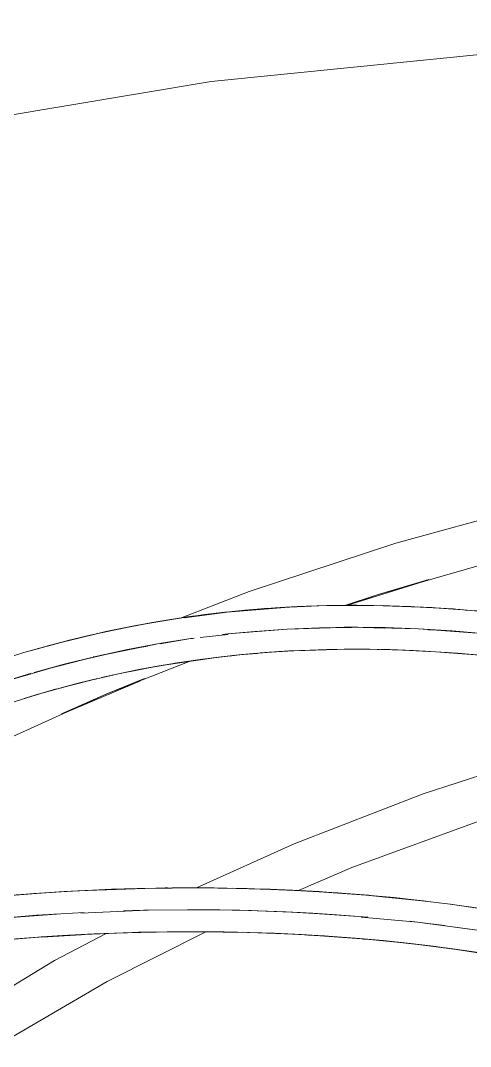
# Model space of a CAD drawing. Header units: inches. Extents: x -578 to 1873, y 397 to 1812.
# Drawn here: x 733.28 to 753.82, y 947.94 to 994.76 of the extents above; entities that cross this region are included whole.
import ezdxf

# ---------------------------------------------------------------- set-up
doc = ezdxf.new("R2010")
doc.units = ezdxf.units.IN
doc.header["$MEASUREMENT"] = 0
for name, color, linetype, lineweight in [('A-FLOR', 192, 'Continuous', 13), ('A-GENM', 13, 'Continuous', 9), ('A-WALL', 113, 'Continuous', 13)]:
    doc.layers.add(name, color=color, linetype=linetype, lineweight=lineweight)

# ---------------------------------------------------------------- blocks, each defined once
blk = doc.blocks.new('3D Cad File Example_dwg_AC_Bandstand Canopy - AC_Bandstand Canopy-1783121-_3D_-3560-Level 1')
at = {"layer": 'A-GENM'}
for p, q in [((-47.277, 65.714), (-40.37, 67.619)), ((-53.97, 63.514), (-47.277, 65.714)), ((-48.122, 63.361), (-41.632, 65.23)), ((-49.52, 62.883), (-46.003, 63.971)), ((-48.122, 63.361), (-45.771, 64.061)), ((-57.11, 62.304), (-53.97, 63.514)), ((-48.122, 63.361), (-49.596, 62.882)), ((-49.531, 62.883), (-48.122, 63.361)), ((-60.464, 58.842), (-56.706, 60.323)), ((-60.464, 58.842), (-58.751, 59.543)), ((-58.936, 59.444), (-62.3, 58.009)), ((-66.264, 56.211), (-60.464, 58.842)), ((-60.464, 58.842), (-62.533, 57.929)), ((-46.021, 54.276), (-39.897, 56.27)), ((-51.908, 52.004), (-46.021, 54.276)), ((-49.281, 50.915), (-43.276, 53.107)), ((-56.368, 49.99), (-51.908, 52.004)), ((-51.717, 49.867), (-49.281, 50.915)), ((-62.851, 46.676), (-60.499, 47.909)), ((-60.445, 45.721), (-55.94, 47.983)), ((-67.85, 43.649), (-62.851, 46.676)), ((-65.541, 42.751), (-60.445, 45.721))]:
    blk.add_line(p, q, dxfattribs=at)
blk = doc.blocks.new('3D Cad File Example_dwg_AC_Bandstand Canopy Rib Centerplane - AC_Bandstand Canopy Rib Centerplane-1775949-_3D_-3562-Level 1')
at = {"layer": 'A-GENM'}
for p, q in [((-165.646, -216.027), (-162.571, -215.789)), ((-163.677, -215.863), (-162.571, -215.789)), ((-162.571, -215.789), (-162.883, -215.809)), ((-162.571, -215.789), (-161.498, -215.736)), ((-158.622, -215.629), (-161.646, -215.759)), ((-159.7, -215.659), (-159.615, -215.655)), ((-158.622, -215.629), (-159.615, -215.655)), ((-159.615, -215.655), (-159.514, -215.654)), ((-158.792, -215.633), (-159.287, -215.648)), ((-158.792, -215.633), (-156.463, -215.608)), ((-158.581, -215.629), (-158.792, -215.633)), ((-158.792, -215.633), (-158.622, -215.629)), ((-156.463, -215.608), (-158.622, -215.629)), ((-156.783, -215.61), (-156.563, -215.608)), ((-156.563, -215.608), (-156.463, -215.608)), ((-156.563, -215.608), (-154.392, -215.633)), ((-156.563, -215.608), (-156.342, -215.61)), ((-156.463, -215.608), (-155.396, -215.615)), ((-155.396, -215.615), (-155.315, -215.618)), ((-154.392, -215.633), (-155.396, -215.615)), ((-154.392, -215.633), (-154.748, -215.626)), ((-152.294, -215.704), (-154.392, -215.633)), ((-151.637, -215.735), (-154.392, -215.633)), ((-153.872, -215.649), (-154.392, -215.633)), ((-151.063, -215.767), (-152.294, -215.704)), ((-149.967, -215.838), (-152.294, -215.704)), ((-152.294, -215.704), (-151.637, -215.735)), ((-151.637, -215.735), (-152.011, -215.719)), ((-149.967, -215.838), (-151.637, -215.735)), ((-151.637, -215.735), (-148.98, -215.913)), ((-151.637, -215.735), (-151.252, -215.758)), ((-151.063, -215.767), (-149.967, -215.838)), ((-149.967, -215.838), (-148.98, -215.913)), ((-163.677, -215.863), (-165.646, -216.027)), ((-148.98, -215.913), (-149.327, -215.888)), ((-148.552, -215.954), (-148.98, -215.913)), ((-146.29, -216.177), (-148.862, -215.951)), ((-146.29, -216.177), (-146.662, -216.135)), ((-146.605, -216.142), (-146.29, -216.177)), ((-145.044, -216.335), (-146.29, -216.177)), ((-146.29, -216.177), (-143.648, -216.522)), ((-146.29, -216.177), (-143.11, -216.603))]:
    blk.add_line(p, q, dxfattribs=at)
blk = doc.blocks.new('3D Cad File Example_dwg_AC_Bandstand Canopy Rib Centerplane - AC_Bandstand Canopy Rib Centerplane-1775950-_3D_-3563-Level 1')
at = {"layer": 'A-GENM'}
for p, q in [((-149.265, -202.715), (-152.239, -202.801)), ((-149.265, -202.715), (-150.758, -202.738)), ((-149.295, -202.735), (-150.168, -202.737)), ((-149.636, -202.72), (-149.265, -202.715)), ((-149.001, -202.716), (-149.265, -202.715)), ((-147.77, -202.751), (-149.265, -202.715)), ((-149.265, -202.715), (-147.76, -202.731)), ((-149.265, -202.715), (-146.241, -202.787)), ((-147.76, -202.731), (-148.213, -202.732)), ((-147.76, -202.731), (-147.132, -202.762)), ((-147.76, -202.731), (-146.241, -202.787)), ((-156.209, -203.187), (-154.932, -203.043)), ((-155.183, -203.052), (-154.942, -203.023)), ((-154.942, -203.023), (-152.239, -202.801)), ((-154.942, -203.023), (-153.71, -202.905)), ((-154.942, -203.023), (-154.578, -202.989)), ((-154.225, -202.963), (-153.71, -202.905)), ((-153.71, -202.905), (-152.239, -202.801)), ((-153.71, -202.905), (-152.976, -202.863)), ((-152.634, -202.829), (-152.239, -202.801)), ((-150.758, -202.738), (-152.239, -202.801)), ((-151.886, -202.786), (-152.239, -202.801)), ((-152.029, -202.81), (-150.758, -202.738)), ((-143.154, -203.013), (-146.241, -202.787)), ((-144.706, -202.881), (-146.241, -202.787)), ((-145.788, -202.828), (-144.706, -202.881)), ((-143.154, -203.013), (-144.914, -202.884)), ((-143.154, -203.013), (-144.706, -202.881)), ((-160.966, -204.045), (-158.078, -203.462)), ((-159.524, -203.732), (-158.078, -203.462)), ((-159.524, -203.732), (-158.6, -203.573)), ((-158.353, -203.514), (-158.078, -203.462)), ((-156.628, -203.235), (-158.078, -203.462)), ((-157.379, -203.354), (-158.078, -203.462)), ((-158.038, -203.477), (-156.628, -203.235)), ((-156.628, -203.235), (-156.481, -203.214)), ((-156.628, -203.235), (-156.552, -203.226)), ((-163.281, -204.652), (-160.966, -204.045)), ((-160.966, -204.045), (-162.407, -204.401)), ((-160.396, -203.935), (-161.976, -204.301)), ((-160.966, -204.045), (-161.085, -204.073)), ((-159.524, -203.732), (-160.966, -204.045)), ((-160.966, -204.045), (-160.58, -203.961)), ((-159.524, -203.732), (-160.069, -203.859)), ((-162.407, -204.401), (-163.872, -204.83)), ((-163.783, -204.783), (-162.407, -204.401)), ((-162.164, -204.345), (-162.407, -204.401)), ((-163.898, -204.816), (-165.291, -205.245)), ((-163.914, -204.842), (-165.291, -205.245))]:
    blk.add_line(p, q, dxfattribs=at)
blk = doc.blocks.new('3D Cad File Example_dwg-2744-Level 1')
at = {"layer": 'A-FLOR'}
for p, q in [((-155.71, -177.81), (-127.917, -175.028)), ((-183.256, -182.433), (-155.71, -177.81))]:
    blk.add_line(p, q, dxfattribs=at)
at = {"layer": 'A-WALL'}
for p, q in [((-154.976, -202.021), (-151.783, -201.776)), ((-152.774, -201.832), (-150.787, -201.738)), ((-152.774, -201.832), (-151.783, -201.776)), ((-151.783, -201.776), (-152.358, -201.811)), ((-152.303, -201.803), (-152.031, -201.79)), ((-151.783, -201.776), (-150.787, -201.738)), ((-151.783, -201.776), (-151.363, -201.758)), ((-151.783, -201.776), (-151.276, -201.761)), ((-151.455, -201.763), (-151.347, -201.757)), ((-151.445, -201.763), (-151.347, -201.757)), ((-151.363, -201.758), (-151.189, -201.754)), ((-151.363, -201.758), (-151.249, -201.756)), ((-151.347, -201.757), (-151.363, -201.758)), ((-150.421, -201.729), (-151.347, -201.757)), ((-148.777, -201.716), (-150.787, -201.738)), ((-150.146, -201.724), (-150.787, -201.738)), ((-150.421, -201.729), (-150.146, -201.725)), ((-148.777, -201.716), (-150.146, -201.724)), ((-150.146, -201.724), (-149.805, -201.719)), ((-148.282, -201.721), (-150.146, -201.724)), ((-150.079, -201.727), (-149.805, -201.719)), ((-150.025, -201.724), (-149.805, -201.719)), ((-149.805, -201.719), (-149.05, -201.715)), ((-149.281, -201.72), (-149.805, -201.719)), ((-149.805, -201.719), (-149.597, -201.72)), ((-149.789, -201.72), (-149.47, -201.716)), ((-149.47, -201.716), (-149.05, -201.715)), ((-148.516, -201.718), (-149.47, -201.716)), ((-149.214, -201.718), (-149.47, -201.716)), ((-149.246, -201.719), (-149.05, -201.715)), ((-148.917, -201.717), (-149.05, -201.715)), ((-148.282, -201.721), (-148.851, -201.72)), ((-148.777, -201.716), (-148.282, -201.721)), ((-146.746, -201.763), (-148.777, -201.716)), ((-148.516, -201.718), (-148.282, -201.723)), ((-145.724, -201.813), (-148.282, -201.721)), ((-146.746, -201.763), (-148.282, -201.721)), ((-148.282, -201.721), (-147.554, -201.736)), ((-147.606, -201.735), (-147.875, -201.731)), ((-147.606, -201.735), (-147.791, -201.733)), ((-147.791, -201.734), (-147.554, -201.736)), ((-147.762, -201.732), (-147.606, -201.735)), ((-147.606, -201.735), (-146.588, -201.77)), ((-147.606, -201.735), (-147.28, -201.749)), ((-147.606, -201.735), (-147.554, -201.736)), ((-147.214, -201.75), (-147.554, -201.736)), ((-145.724, -201.813), (-146.746, -201.763)), ((-146.746, -201.763), (-144.694, -201.879)), ((-145.724, -201.813), (-146.289, -201.789)), ((-159.144, -202.639), (-156.684, -202.233)), ((-158.607, -202.54), (-156.684, -202.233)), ((-157.646, -202.377), (-156.684, -202.233)), ((-156.97, -202.274), (-156.901, -202.264)), ((-154.976, -202.021), (-156.93, -202.282)), ((-156.901, -202.264), (-155.994, -202.14)), ((-156.794, -202.248), (-156.901, -202.264)), ((-156.831, -202.255), (-156.901, -202.264)), ((-156.876, -202.262), (-156.794, -202.248)), ((-156.684, -202.234), (-156.794, -202.248)), ((-156.684, -202.234), (-156.794, -202.248)), ((-156.684, -202.233), (-154.74, -201.997)), ((-154.976, -202.021), (-156.684, -202.233)), ((-155.079, -202.032), (-155.994, -202.14)), ((-154.891, -202.015), (-155.079, -202.032)), ((-155.079, -202.032), (-154.901, -202.016)), ((-155.079, -202.032), (-154.976, -202.021)), ((-155.079, -202.032), (-154.976, -202.022)), ((-155.079, -202.032), (-154.976, -202.023)), ((-155.079, -202.032), (-154.976, -202.023)), ((-154.976, -202.021), (-154.456, -201.974)), ((-154.976, -202.021), (-154.74, -201.997)), ((-152.774, -201.832), (-154.74, -201.997)), ((-154.74, -201.998), (-154.16, -201.94)), ((-154.288, -201.959), (-153.429, -201.879)), ((-153.429, -201.879), (-154.288, -201.959)), ((-154.258, -201.956), (-153.266, -201.866)), ((-153.233, -201.864), (-154.16, -201.94)), ((-154.135, -201.946), (-153.266, -201.866)), ((-153.429, -201.879), (-153.112, -201.86)), ((-153.429, -201.879), (-153.233, -201.864)), ((-153.429, -201.879), (-153.266, -201.866)), ((-152.97, -201.848), (-153.266, -201.866)), ((-153.233, -201.864), (-152.882, -201.841)), ((-152.553, -201.819), (-152.303, -201.803)), ((-145.724, -201.813), (-145.616, -201.819)), ((-145.724, -201.813), (-144.694, -201.879)), ((-145.724, -201.813), (-145.648, -201.817)), ((-145.724, -201.813), (-144.236, -201.921)), ((-145.724, -201.814), (-145.616, -201.819)), ((-144.694, -201.879), (-144.638, -201.883)), ((-144.694, -201.879), (-143.662, -201.962)), ((-142.622, -202.061), (-144.694, -201.879)), ((-144.106, -201.931), (-143.576, -201.969)), ((-160.944, -203.014), (-159.144, -202.639)), ((-160.508, -202.917), (-158.607, -202.54)), ((-160.508, -202.917), (-159.144, -202.639)), ((-160.465, -202.908), (-159.592, -202.726)), ((-159.925, -202.798), (-159.144, -202.639)), ((-159.294, -202.669), (-159.592, -202.726)), ((-159.144, -202.639), (-158.607, -202.54)), ((-159.144, -202.639), (-158.786, -202.573)), ((-158.699, -202.557), (-158.47, -202.516)), ((-158.699, -202.557), (-158.513, -202.524)), ((-158.699, -202.557), (-158.651, -202.549)), ((-158.607, -202.541), (-158.47, -202.516)), ((-158.537, -202.529), (-158.47, -202.516)), ((-157.646, -202.377), (-158.47, -202.516)), ((-157.805, -202.403), (-157.646, -202.378)), ((-157.209, -202.311), (-157.646, -202.377)), ((-157.297, -202.331), (-157.646, -202.377)), ((-162.389, -203.363), (-160.508, -202.917)), ((-160.944, -203.014), (-162.389, -203.363)), ((-160.944, -203.014), (-162.239, -203.325)), ((-160.944, -203.014), (-162.239, -203.339)), ((-161.357, -203.109), (-162.228, -203.322)), ((-161.088, -203.049), (-161.357, -203.109)), ((-160.944, -203.014), (-160.508, -202.917)), ((-160.944, -203.014), (-160.691, -202.958)), ((-162.389, -203.363), (-164.249, -203.876)), ((-164.249, -203.876), (-163.319, -203.611)), ((-163.703, -203.718), (-163.319, -203.611)), ((-163.622, -203.702), (-163.319, -203.611)), ((-162.389, -203.363), (-163.319, -203.611)), ((-162.782, -203.469), (-163.319, -203.611)), ((-162.954, -203.519), (-163.319, -203.611)), ((-163.1, -203.551), (-163.17, -203.571)), ((-162.228, -203.322), (-163.1, -203.551)), ((-162.239, -203.325), (-162.389, -203.364)), ((-162.228, -203.322), (-162.282, -203.337)), ((-161.923, -203.251), (-162.239, -203.325)), ((-162.228, -203.322), (-162.239, -203.325)), ((-162.228, -203.322), (-162.084, -203.288)), ((-162.179, -203.311), (-162.228, -203.322)), ((-164.249, -203.876), (-166.091, -204.455)), ((-164.249, -203.876), (-165.659, -204.313)), ((-163.894, -203.775), (-163.703, -203.718)), ((-157.752, -204.429), (-155.569, -204.111)), ((-154.301, -203.962), (-156.202, -204.185)), ((-156.202, -204.185), (-155.253, -204.065)), ((-154.301, -203.962), (-155.253, -204.065)), ((-154.871, -204.029), (-154.408, -203.98)), ((-154.722, -204.012), (-153.953, -203.935)), ((-153.57, -203.905), (-154.555, -203.992)), ((-154.407, -203.976), (-154.065, -203.944)), ((-154.301, -203.962), (-152.377, -203.811)), ((-154.301, -203.962), (-153.583, -203.898)), ((-153.599, -203.907), (-154.246, -203.964)), ((-154.245, -203.964), (-153.6, -203.907)), ((-152.377, -203.811), (-153.47, -203.889)), ((-153.055, -203.861), (-151.926, -203.786)), ((-152.991, -203.859), (-152.446, -203.821)), ((-151.623, -203.779), (-152.624, -203.83)), ((-151.665, -203.781), (-152.556, -203.827)), ((-152.494, -203.82), (-152.263, -203.806)), ((-151.665, -203.781), (-152.484, -203.823)), ((-152.377, -203.811), (-150.429, -203.73)), ((-152.377, -203.811), (-151.926, -203.786)), ((-152.157, -203.8), (-151.926, -203.786)), ((-151.926, -203.786), (-149.446, -203.716)), ((-151.926, -203.786), (-150.429, -203.73)), ((-151.683, -203.776), (-151.926, -203.786)), ((-150.429, -203.73), (-149.446, -203.716)), ((-150.429, -203.73), (-148.458, -203.719)), ((-150.35, -203.733), (-150.105, -203.728)), ((-149.626, -203.719), (-149.446, -203.716)), ((-149.446, -203.716), (-148.458, -203.719)), ((-149.446, -203.716), (-149.138, -203.719)), ((-148.896, -203.722), (-149.106, -203.723)), ((-148.951, -203.722), (-147.948, -203.734)), ((-146.462, -203.777), (-148.458, -203.719)), ((-147.551, -203.737), (-148.458, -203.719)), ((-148.128, -203.73), (-148.024, -203.732)), ((-145.457, -203.832), (-147.551, -203.737)), ((-146.462, -203.777), (-147.551, -203.737)), ((-145.922, -203.811), (-146.961, -203.763)), ((-145.457, -203.832), (-146.95, -203.763)), ((-145.457, -203.832), (-146.462, -203.777)), ((-144.444, -203.904), (-146.462, -203.777)), ((-145.457, -203.832), (-144.444, -203.904)), ((-145.457, -203.832), (-143.427, -203.991)), ((-144.519, -203.905), (-144.922, -203.874)), ((-144.889, -203.876), (-144.007, -203.945)), ((-144.444, -203.904), (-142.402, -204.095)), ((-144.444, -203.904), (-143.427, -203.991)), ((-159.938, -204.84), (-158.08, -204.477)), ((-159.01, -204.65), (-157.04, -204.306)), ((-159.01, -204.65), (-158.08, -204.477)), ((-158.08, -204.477), (-156.202, -204.185)), ((-158.08, -204.477), (-157.04, -204.306)), ((-157.359, -204.359), (-157.04, -204.306)), ((-156.202, -204.185), (-157.04, -204.306)), ((-159.938, -204.84), (-161.775, -205.271)), ((-161.775, -205.271), (-160.897, -205.057)), ((-159.938, -204.84), (-160.714, -205.014)), ((-159.01, -204.65), (-160.356, -204.938)), ((-159.938, -204.84), (-159.01, -204.65)), ((-159.157, -204.68), (-159.01, -204.65)), ((-159.01, -204.65), (-158.854, -204.621)), ((-163.593, -205.768), (-161.775, -205.271)), ((-162.758, -205.531), (-163.593, -205.768)), ((-162.679, -205.518), (-161.179, -205.131)), ((-162.611, -205.491), (-161.775, -205.271)), ((-163.593, -205.768), (-165.393, -206.331)), ((-164.357, -206.007), (-163.473, -205.739)), ((-164.239, -205.963), (-163.593, -205.768)), ((-163.955, -205.881), (-163.176, -205.654)), ((-163.611, -205.777), (-163.837, -205.844)), ((-163.419, -205.725), (-163.103, -205.634)), ((-166.017, -215.059), (-163.672, -214.86)), ((-162.414, -214.778), (-164.823, -214.95)), ((-163.672, -214.86), (-164.823, -214.95)), ((-164.353, -214.914), (-163.804, -214.869)), ((-161.793, -214.744), (-163.804, -214.869)), ((-163.002, -214.816), (-163.804, -214.869)), ((-163.672, -214.86), (-163.804, -214.869)), ((-163.672, -214.86), (-162.414, -214.778)), ((-162.642, -214.793), (-162.552, -214.786)), ((-162.561, -214.787), (-162.414, -214.779)), ((-162.561, -214.787), (-162.414, -214.78)), ((-162.414, -214.778), (-162.552, -214.786)), ((-162.414, -214.78), (-162.552, -214.786)), ((-162.414, -214.78), (-162.552, -214.786)), ((-162.414, -214.778), (-159.969, -214.666)), ((-161.793, -214.744), (-162.414, -214.778)), ((-161.793, -214.744), (-162.274, -214.771)), ((-158.736, -214.632), (-161.793, -214.744)), ((-161.793, -214.744), (-159.969, -214.666)), ((-160.44, -214.686), (-161.793, -214.744)), ((-161.793, -214.745), (-161.404, -214.724)), ((-161.404, -214.724), (-160.252, -214.676)), ((-160.252, -214.676), (-160.664, -214.696)), ((-160.66, -214.695), (-160.252, -214.676)), ((-160.252, -214.676), (-159.088, -214.64)), ((-159.97, -214.666), (-160.252, -214.676)), ((-160.252, -214.676), (-160.136, -214.673)), ((-159.969, -214.666), (-157.491, -214.612)), ((-158.736, -214.632), (-159.969, -214.666)), ((-158.736, -214.632), (-159.651, -214.657)), ((-159.088, -214.64), (-158.736, -214.633)), ((-158.736, -214.632), (-157.491, -214.612)), ((-158.736, -214.632), (-158.146, -214.622)), ((-158.736, -214.632), (-157.485, -214.625)), ((-158.232, -214.623), (-157.92, -214.617)), ((-157.955, -214.62), (-157.797, -214.616)), ((-156.742, -214.608), (-157.92, -214.617)), ((-157.92, -214.617), (-157.797, -214.616)), ((-157.794, -214.617), (-157.92, -214.617)), ((-157.698, -214.616), (-157.797, -214.616)), ((-157.797, -214.616), (-157.698, -214.616)), ((-156.223, -214.609), (-157.491, -214.612)), ((-154.986, -214.621), (-157.491, -214.612)), ((-156.742, -214.608), (-156.369, -214.61)), ((-153.726, -214.65), (-156.223, -214.609)), ((-154.986, -214.621), (-156.223, -214.609)), ((-156.223, -214.609), (-155.559, -214.614)), ((-156.006, -214.614), (-155.559, -214.614)), ((-155.914, -214.616), (-155.559, -214.614)), ((-155.784, -214.613), (-155.56, -214.614)), ((-155.56, -214.614), (-155.737, -214.614)), ((-155.56, -214.614), (-155.728, -214.614)), ((-155.56, -214.614), (-154.369, -214.633)), ((-155.56, -214.614), (-155.416, -214.617)), ((-155.415, -214.617), (-155.559, -214.614)), ((-155.417, -214.617), (-155.559, -214.614)), ((-155.315, -214.618), (-155.559, -214.614)), ((-153.726, -214.65), (-154.986, -214.621)), ((-152.458, -214.695), (-154.986, -214.621)), ((-153.726, -214.65), (-154.708, -214.63)), ((-154.369, -214.633), (-154.067, -214.642)), ((-152.458, -214.695), (-153.726, -214.65)), ((-153.008, -214.674), (-153.726, -214.65)), ((-150.819, -214.78), (-153.726, -214.65)), ((-153.008, -214.674), (-153.344, -214.666)), ((-153.32, -214.664), (-153.034, -214.673)), ((-153.202, -214.669), (-153.034, -214.673)), ((-153.034, -214.673), (-153.202, -214.669)), ((-153.034, -214.673), (-152.868, -214.681)), ((-153.034, -214.673), (-152.868, -214.681)), ((-153.034, -214.673), (-153.008, -214.674)), ((-153.034, -214.673), (-151.972, -214.717)), ((-153.008, -214.674), (-152.843, -214.682)), ((-150.988, -214.77), (-152.458, -214.695)), ((-152.458, -214.695), (-149.913, -214.839)), ((-150.766, -214.783), (-151.972, -214.717)), ((-151.561, -214.744), (-150.819, -214.78)), ((-150.988, -214.77), (-149.913, -214.839)), ((-150.988, -214.77), (-150.819, -214.78)), ((-150.988, -214.77), (-148.635, -214.939)), ((-150.833, -214.78), (-150.766, -214.783)), ((-150.832, -214.78), (-150.766, -214.783)), ((-150.766, -214.783), (-150.819, -214.78)), ((-150.489, -214.807), (-150.819, -214.78)), ((-150.819, -214.78), (-148.635, -214.939)), ((-150.766, -214.783), (-150.649, -214.792)), ((-149.913, -214.839), (-148.635, -214.939)), ((-149.913, -214.839), (-147.354, -215.057)), ((-149.913, -214.841), (-149.554, -214.865)), ((-148.512, -214.949), (-149.554, -214.865)), ((-145.939, -215.211), (-148.635, -214.939)), ((-147.669, -215.029), (-148.635, -214.939)), ((-148.635, -214.939), (-147.354, -215.057)), ((-148.635, -214.94), (-148.512, -214.949)), ((-148.617, -214.941), (-148.512, -214.949)), ((-148.512, -214.949), (-148.425, -214.958)), ((-145.939, -215.211), (-147.354, -215.057)), ((-144.788, -215.353), (-147.354, -215.057)), ((-147.354, -215.059), (-147.144, -215.078)), ((-147.144, -215.078), (-147.354, -215.059)), ((-147.144, -215.078), (-147.199, -215.074)), ((-147.144, -215.078), (-147.053, -215.09)), ((-145.939, -215.211), (-146.902, -215.105)), ((-146.273, -215.174), (-145.893, -215.216)), ((-145.893, -215.216), (-146.028, -215.201)), ((-145.939, -215.211), (-144.788, -215.353)), ((-145.939, -215.211), (-145.893, -215.216)), ((-144.788, -215.353), (-143.502, -215.533)), ((-144.788, -215.353), (-142.217, -215.733)), ((-144.784, -215.355), (-144.666, -215.369)), ((-161.645, -216.746), (-163.437, -216.855)), ((-163.208, -216.832), (-161.06, -216.711)), ((-163.208, -216.832), (-162.267, -216.775)), ((-162.494, -216.786), (-160.119, -216.672)), ((-162.494, -216.786), (-161.06, -216.711)), ((-161.65, -216.746), (-162.064, -216.768)), ((-161.471, -216.731), (-161.06, -216.711)), ((-161.134, -216.721), (-158.921, -216.636)), ((-160.119, -216.672), (-161.06, -216.711)), ((-160.653, -216.701), (-160.512, -216.697)), ((-157.711, -216.615), (-160.119, -216.672)), ((-160.119, -216.672), (-158.921, -216.636)), ((-159.028, -216.639), (-158.921, -216.636)), ((-156.336, -216.609), (-158.921, -216.636)), ((-157.711, -216.615), (-158.921, -216.636)), ((-158.276, -216.627), (-158.921, -216.636)), ((-158.391, -216.631), (-157.611, -216.618)), ((-158.216, -216.628), (-158.351, -216.63)), ((-158.172, -216.636), (-157.64, -216.623)), ((-157.467, -216.615), (-158.123, -216.625)), ((-157.711, -216.615), (-156.336, -216.609)), ((-155.276, -216.617), (-157.711, -216.615)), ((-156.548, -216.609), (-156.336, -216.609)), ((-155.801, -216.614), (-156.336, -216.609)), ((-153.971, -216.644), (-156.336, -216.609)), ((-155.276, -216.617), (-156.336, -216.609)), ((-156.142, -216.616), (-155.107, -216.623)), ((-155.114, -216.621), (-155.548, -216.617)), ((-153.971, -216.644), (-155.276, -216.617)), ((-152.819, -216.682), (-155.276, -216.617)), ((-154.983, -216.629), (-154.505, -216.637)), ((-154.285, -216.636), (-153.971, -216.644)), ((-153.538, -216.659), (-153.971, -216.644)), ((-153.971, -216.644), (-151.584, -216.74)), ((-153.971, -216.644), (-152.819, -216.682)), ((-153.901, -216.654), (-153.166, -216.676)), ((-152.897, -216.682), (-153.06, -216.676)), ((-151.584, -216.74), (-152.819, -216.682)), ((-152.819, -216.682), (-150.344, -216.814)), ((-152.612, -216.698), (-152.075, -216.722)), ((-151.886, -216.725), (-151.584, -216.74)), ((-151.109, -216.769), (-151.584, -216.74)), ((-151.584, -216.74), (-148.213, -216.988)), ((-151.584, -216.74), (-150.344, -216.814)), ((-150.55, -216.806), (-151.373, -216.759)), ((-151.284, -216.764), (-151.139, -216.773)), ((-151.282, -216.764), (-150.722, -216.796)), ((-163.208, -216.832), (-165.988, -217.066)), ((-162.494, -216.786), (-164.831, -216.958)), ((-164.831, -216.958), (-163.208, -216.832)), ((-163.465, -216.851), (-163.208, -216.832)), ((-162.494, -216.786), (-163.208, -216.832)), ((-150.533, -216.805), (-150.6, -216.801)), ((-147.857, -217.017), (-150.344, -216.814)), ((-149.114, -216.906), (-150.344, -216.814)), ((-146.61, -217.147), (-149.114, -216.906)), ((-148.273, -216.98), (-149.114, -216.906)), ((-147.857, -217.017), (-149.114, -216.906)), ((-148.819, -216.939), (-148.408, -216.974)), ((-148.409, -216.974), (-148.761, -216.944)), ((-145.436, -217.291), (-147.927, -217.012)), ((-146.61, -217.147), (-147.857, -217.017)), ((-147.857, -217.017), (-145.361, -217.296)), ((-146.61, -217.147), (-147.65, -217.04)), ((-147.351, -217.076), (-147.548, -217.057)), ((-143.924, -217.492), (-146.61, -217.147)), ((-145.697, -217.257), (-146.61, -217.147)), ((-146.61, -217.147), (-145.361, -217.296)), ((-142.861, -217.655), (-145.361, -217.296)), ((-143.924, -217.492), (-145.361, -217.296)), ((-141.61, -217.867), (-144.902, -217.362)), ((-143.924, -217.492), (-144.784, -217.374)), ((-142.861, -217.655), (-143.924, -217.492))]:
    blk.add_line(p, q, dxfattribs=at)
for name, p in [('3D Cad File Example_dwg_AC_Bandstand Canopy - AC_Bandstand Canopy-1783121-_3D_-3560-Level 1', (-100, -264.6)), ('3D Cad File Example_dwg_AC_Bandstand Canopy Rib Centerplane - AC_Bandstand Canopy Rib Centerplane-1775950-_3D_-3563-Level 1', (0, 0)), ('3D Cad File Example_dwg_AC_Bandstand Canopy Rib Centerplane - AC_Bandstand Canopy Rib Centerplane-1775949-_3D_-3562-Level 1', (0, 0))]:
    blk.add_blockref(name, p)

msp = doc.modelspace()

# ---------------------------------------------------------------- block references
at = {"layer": 'A-WALL', "color": 30, "lineweight": 9}
msp.add_blockref('3D Cad File Example_dwg-2744-Level 1', (897.689, 1169.788), dxfattribs=at)

doc.saveas('drawing.dxf')
